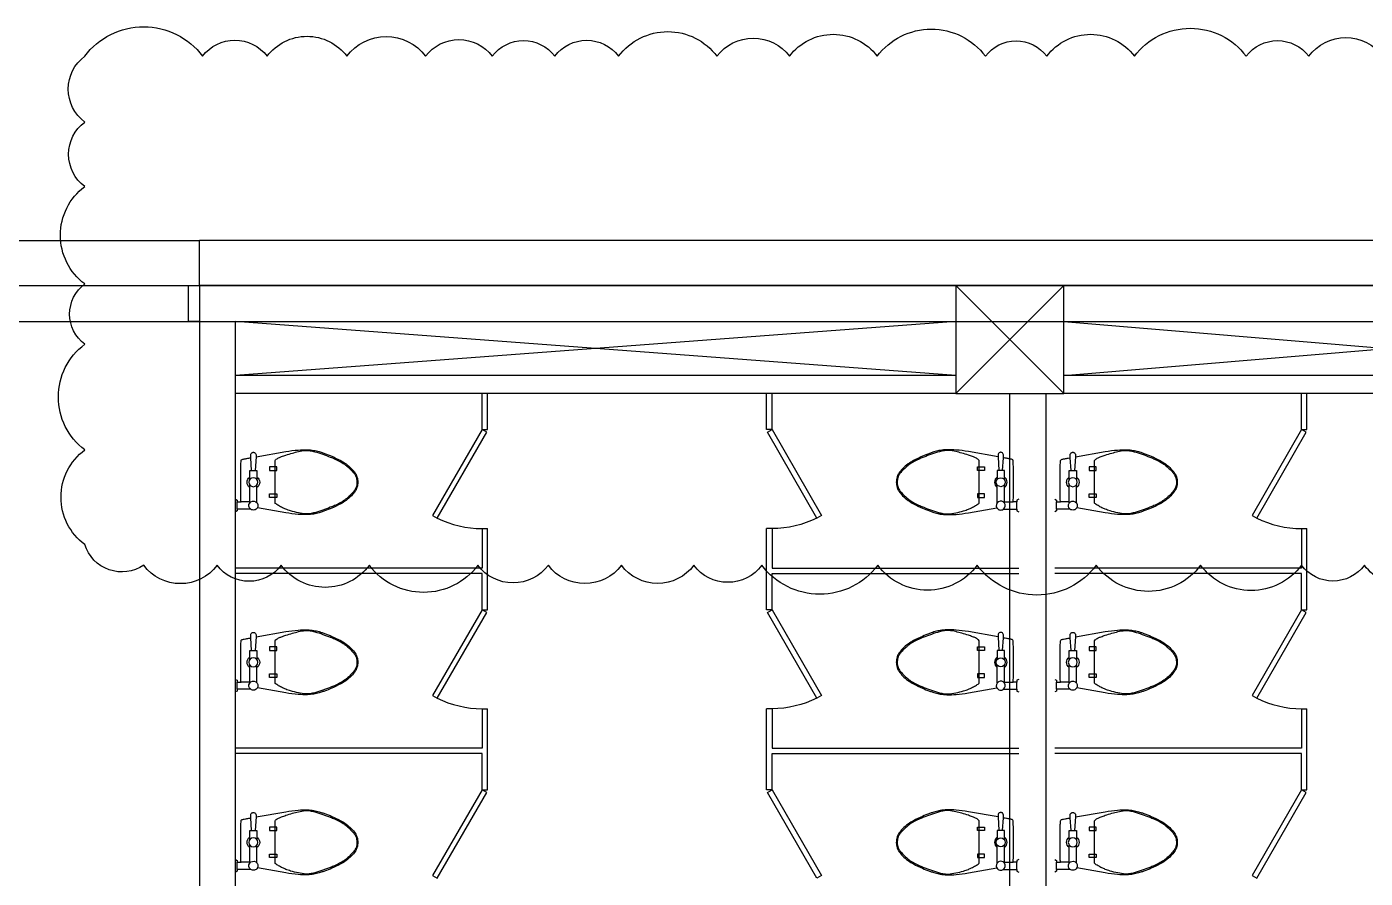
# Model space of a CAD drawing. Header units: millimetres. Extents: x 50157 to 283139, y 29188 to 187058.
# Drawn here: x 95434 to 102866, y 142196 to 146924 of the extents above; entities that cross this region are included whole.
import ezdxf

# ---------------------------------------------------------------- set-up
doc = ezdxf.new("R2010")
doc.units = ezdxf.units.MM
for name, color, linetype in [('A-FIN', 6, 'Continuous'), ('A-FIN-GL', 5, 'Continuous'), ('A-FIN-ST', 4, 'Continuous'), ('A-RC', 2, 'Continuous'), ('A-TOILET', 252, 'Continuous'), ('A-VOID', 1, 'Continuous'), ('A-WALL', 3, 'Continuous'), ('A-WND2', 253, 'Continuous'), ('AA-REV', 150, 'Continuous')]:
    doc.layers.add(name, color=color, linetype=linetype)
doc.layers.add('G-DEF1', color=163, linetype='Continuous', plot=False)

# ---------------------------------------------------------------- blocks, each defined once
blk = doc.blocks.new('COL')
at = {"layer": 'A-RC'}
blk.add_lwpolyline([(-2370007.4, 768928.4), (-2369407.4, 768928.4), (-2369407.4, 769528.4), (-2370007.4, 769528.4)], close=True, dxfattribs=at)
at = {"layer": 'G-DEF1', "flags": 128}
for points in [[(-2370007.4, 769528.4), (-2369407.4, 768928.4)], [(-2370007.4, 768928.4), (-2369407.4, 769528.4)]]:
    blk.add_lwpolyline(points, dxfattribs=at)
blk = doc.blocks.new('AXIS-2')
blk.add_blockref('COL', (-287079.2, 20236.7))
blk = doc.blocks.new('apt104')
for p, q in [((150, -10), (110, -10)), ((110, -80), (110, -31.3)), ((115, -80), (15, -80)), ((115, -120), (15, -120)), ((-85, -230), (-85, -190)), ((-85, -190), (-65, -190)), ((-65, -190), (-65, -230)), ((65, -190), (65, -230)), ((85, -190), (65, -190)), ((85, -230), (85, -190))]:
    blk.add_line(p, q)
for points in [[(95, 0), (100, -10), (110, -10), (110, -31.3), (105.5, -31), (98.4, -30.6), (86.8, -30.2), (0, -30.1), (-86.8, -30.2), (-98.4, -30.6), (-105.5, -31), (-112.6, -31.5), (-119.1, -32.1), (-123.2, -33), (-124.8, -34.7), (-126.1, -37.6), (-127.1, -41.1), (-127.9, -44.7), (-128.8, -49), (-130.1, -55.5), (-130.9, -59.7), (-131.7, -64.2), (-132.6, -69.2), (-133.6, -75), (-134.7, -80.9), (-135.6, -85.8), (-140.8, -85.5), (-143.8, -85.4), (-147.4, -85.2), (-151.7, -85), (-156, -85.9), (-160, -88.1), (-163, -91.1), (-164.7, -94.2), (-165.6, -96.8), (-165.9, -99), (-165.9, -100), (-165.9, -101), (-165.6, -103.2), (-164.7, -105.8), (-163, -108.9), (-160, -111.9), (-156, -114.1), (-151.7, -115), (-147.4, -114.8), (-143.8, -114.6), (-140.8, -114.5), (-170, -280, 0.022182), (-178.7, -348.2, 0.0294), (-180, -400, 0.029565), (-176.7, -435.7, 0.035314), (-170, -465, 0.006976), (-166.1, -477.1, 0.004694), (-160, -495, 0.019426), (-143.8, -535.6, 0.015468), (-120, -585, 0.040875), (-101.1, -615, 0.036447), (-75, -645, 0.04843), (-50.3, -665.2, 0.068612), (-30, -675, 0.037226), (-14.4, -678.8, 0.041311), (0, -680, 0.041311), (14.4, -678.8, 0.037226), (30, -675, 0.068612), (50.3, -665.2, 0.04843), (75, -645, 0.036447), (101.1, -615, 0.040875), (120, -585, 0.015468), (143.8, -535.6, 0.019426), (160, -495, 0.004694), (166.1, -477.1, 0.006976), (170, -465, 0.035314), (176.7, -435.7, 0.029565), (180, -400, 0.0294), (178.7, -348.2, 0.022182), (170, -280), (142.1, -121.9, 0.455372), (150, -85), (150, -10), (160, -10), (165, 0)], [(-65, -90), (-135.6, -85.8, 1.060552)]]:
    blk.add_lwpolyline(points, format="xyb")
for points in [[(-140.8, -114.5), (-65, -110)], [(-15, -80), (-65, -80), (-65, -120), (-15, -120)], [(-65, -230), (-85, -230)], [(65, -230), (85, -230)]]:
    blk.add_lwpolyline(points)
blk.add_lwpolyline([(155, -485, 0.01631), (169.3, -440.5, 0.029266), (175, -415, 0.059581), (176, -392.3, 0.031679), (170, -350, 0.018716), (159.3, -306.5, 0.029941), (150, -280, 0.016406), (141.7, -261.9, 0.013101), (130, -240, 0.031874), (117.8, -221.4, 0.236068), (115, -220), (-115, -220, 0.198912), (-123.7, -223.6, 0.091569), (-135, -240, 0.015343), (-141.8, -256.5, 0.011028), (-150, -280, 0.00909), (-161.3, -317, 0.010307), (-170, -350, 0.040097), (-176.1, -388.6, 0.059581), (-175, -415, 0.029266), (-169.3, -440.5, 0.01631), (-155, -485, 0.00591), (-139.4, -527, 0.010632), (-130, -550, 0.022415), (-114.9, -580.8, 0.027113), (-100, -605, 0.025219), (-89.4, -618.7, 0.015085), (-70, -640, 0.026781), (-54.5, -654.4, 0.03156), (-40, -665, 0.081068), (-24.1, -671.9, 0.057721), (0, -675, 0.044905), (17.8, -673.7, 0.063275), (30, -670, 0.056457), (47.6, -659.7, 0.038661), (70, -640, 0.016027), (90, -618.2, 0.028675), (100, -605, 0.023657), (115.9, -578.9, 0.022415), (130, -550, 0.010632), (139.4, -527, 0.00591)], format="xyb", close=True)
blk.add_circle((0, -100), 25)
for centre, radius, start, end in [((0, -100), 35, 34.8499, 145.1501), ((0, -100), 35, 214.8499, 325.1501), ((130, -100), 25, 36.8699, 298.93716)]:
    blk.add_arc(centre, radius, start, end)
blk = doc.blocks.new('T-3')
at = {"layer": 'A-RC', "flags": 128}
blk.add_lwpolyline([(-2693267.6, 793693.6), (-2693267.6, 801593.6), (-2685067.6, 801593.6), (-2685067.6, 793693.6), (-2684867.6, 793693.6), (-2684867.6, 801793.6), (-2693467.6, 801793.6), (-2693467.6, 793693.6), (-2693267.6, 793693.6)], dxfattribs=at)
at = {"layer": 'A-TOILET'}
for p, q in [((-2691897.6, 800993.1), (-2691897.6, 801193.6)), ((-2691867.6, 800993.1), (-2691867.6, 801193.6)), ((-2690317.6, 800993.1), (-2690317.6, 801193.6)), ((-2690287.6, 800993.1), (-2690287.6, 801193.6)), ((-2687347.6, 800993.1), (-2687347.6, 801193.6)), ((-2687317.6, 800993.1), (-2687317.6, 801193.6)), ((-2691897.6, 800993.1), (-2691867.6, 800993.1)), ((-2690287.6, 800993.1), (-2690317.6, 800993.1)), ((-2687347.6, 800993.1), (-2687317.6, 800993.1)), ((-2691897.6, 800443.1), (-2691897.6, 800223.6)), ((-2691867.6, 799993.1), (-2691867.6, 800443.1)), ((-2690317.6, 799993.1), (-2690317.6, 800443.1)), ((-2690287.6, 800443.1), (-2690287.6, 800223.6)), ((-2687347.6, 800443.1), (-2687347.6, 800223.6)), ((-2687317.6, 799993.1), (-2687317.6, 800443.1)), ((-2691897.6, 800223.6), (-2693267.6, 800223.6)), ((-2690287.6, 800223.6), (-2688917.6, 800223.6)), ((-2687347.6, 800223.6), (-2688717.6, 800223.6)), ((-2691897.6, 799993.1), (-2691867.6, 799993.1)), ((-2690287.6, 799993.1), (-2690317.6, 799993.1)), ((-2687347.6, 799993.1), (-2687317.6, 799993.1)), ((-2691897.6, 799443.1), (-2691897.6, 799223.6)), ((-2691867.6, 798993.1), (-2691867.6, 799443.1)), ((-2690317.6, 798993.1), (-2690317.6, 799443.1)), ((-2690287.6, 799443.1), (-2690287.6, 799223.6)), ((-2687347.6, 799443.1), (-2687347.6, 799223.6)), ((-2687317.6, 798993.1), (-2687317.6, 799443.1)), ((-2691897.6, 799223.6), (-2693267.6, 799223.6)), ((-2690287.6, 799223.6), (-2688917.6, 799223.6)), ((-2687347.6, 799223.6), (-2688717.6, 799223.6)), ((-2691897.6, 798993.1), (-2691867.6, 798993.1)), ((-2690287.6, 798993.1), (-2690317.6, 798993.1)), ((-2687347.6, 798993.1), (-2687317.6, 798993.1))]:
    blk.add_line(p, q, dxfattribs=at)
for points in [[(-2691897.6, 800993.1), (-2692172.6, 800516.8), (-2692146.6, 800501.8), (-2691871.6, 800978.1)], [(-2690287.6, 800993.1), (-2690012.6, 800516.8), (-2690038.6, 800501.8), (-2690313.6, 800978.1)], [(-2687347.6, 800993.1), (-2687622.6, 800516.8), (-2687596.6, 800501.8), (-2687321.6, 800978.1)], [(-2691897.6, 799993.1), (-2692172.6, 799516.8), (-2692146.6, 799501.8), (-2691871.6, 799978.1)], [(-2690287.6, 799993.1), (-2690012.6, 799516.8), (-2690038.6, 799501.8), (-2690313.6, 799978.1)], [(-2687347.6, 799993.1), (-2687622.6, 799516.8), (-2687596.6, 799501.8), (-2687321.6, 799978.1)], [(-2691897.6, 798993.1), (-2692172.6, 798516.8), (-2692146.6, 798501.8), (-2691871.6, 798978.1)], [(-2690287.6, 798993.1), (-2690012.6, 798516.8), (-2690038.6, 798501.8), (-2690313.6, 798978.1)], [(-2687347.6, 798993.1), (-2687622.6, 798516.8), (-2687596.6, 798501.8), (-2687321.6, 798978.1)]]:
    blk.add_lwpolyline(points, close=True, dxfattribs=at)
for points in [[(-2692146.6, 800501.8, 0.1142), (-2691897.6, 800443.1), (-2691867.6, 800443.1)], [(-2690038.6, 800501.8, -0.1142), (-2690287.6, 800443.1), (-2690317.6, 800443.1)], [(-2687596.6, 800501.8, 0.1142), (-2687347.6, 800443.1), (-2687317.6, 800443.1)], [(-2692146.6, 799501.8, 0.1142), (-2691897.6, 799443.1), (-2691867.6, 799443.1)], [(-2690038.6, 799501.8, -0.1142), (-2690287.6, 799443.1), (-2690317.6, 799443.1)], [(-2687596.6, 799501.8, 0.1142), (-2687347.6, 799443.1), (-2687317.6, 799443.1)]]:
    blk.add_lwpolyline(points, format="xyb", dxfattribs=at)
for points in [[(-2691897.6, 799993.1), (-2691897.6, 800193.6), (-2693267.6, 800193.6)], [(-2690287.6, 799993.1), (-2690287.6, 800193.6), (-2688917.6, 800193.6)], [(-2687347.6, 799993.1), (-2687347.6, 800193.6), (-2688717.6, 800193.6)], [(-2691897.6, 798993.1), (-2691897.6, 799193.6), (-2693267.6, 799193.6)], [(-2690287.6, 798993.1), (-2690287.6, 799193.6), (-2688917.6, 799193.6)], [(-2687347.6, 798993.1), (-2687347.6, 799193.6), (-2688717.6, 799193.6)]]:
    blk.add_lwpolyline(points, dxfattribs=at)
at = {"layer": 'A-VOID'}
for p, q in [((-2689267.6, 801293.6), (-2693267.6, 801593.6)), ((-2689267.6, 801593.6), (-2693267.6, 801293.6)), ((-2688667.6, 801293.6), (-2685067.6, 801593.6)), ((-2688667.6, 801593.6), (-2685067.6, 801293.6))]:
    blk.add_line(p, q, dxfattribs=at)
at = {"layer": 'A-WALL'}
for p, q in [((-2688967.6, 798193.6), (-2688967.6, 801193.6)), ((-2688767.6, 801193.6), (-2688767.6, 798193.6))]:
    blk.add_line(p, q, dxfattribs=at)
at = {"layer": 'A-WALL', "flags": 128}
for points in [[(-2689267.6, 801293.6), (-2693267.6, 801293.6)], [(-2685067.6, 801293.6), (-2688667.6, 801293.6)], [(-2689267.6, 801193.6), (-2693267.6, 801193.6)], [(-2685067.6, 801193.6), (-2688667.6, 801193.6)]]:
    blk.add_lwpolyline(points, dxfattribs=at)
at = {"layer": 'AA-REV'}
blk.add_lwpolyline([(-2686533.9, 800239.5, -0.5), (-2686998.5, 800239.5, -0.5), (-2687347.9, 800239.5, -0.5), (-2687908.1, 800239.5, -0.5), (-2688487.4, 800239.5, -0.5), (-2689148.2, 800239.5, -0.5), (-2689700.9, 800239.5, -0.5), (-2690344.4, 800239.5, -0.5), (-2690722.2, 800239.5, -0.5), (-2691124.3, 800239.5, -0.5), (-2691529.9, 800239.5, -0.5), (-2691921.4, 800239.5, -0.5), (-2692523.8, 800239.5, -0.5), (-2693013.8, 800239.5, -0.5), (-2693369.1, 800239.5, -0.5), (-2693776.6, 800239.5, -0.5), (-2694104.1, 800354.2, -0.5), (-2694104.1, 800880.7, -0.5), (-2694104.1, 801467, -0.5), (-2694104.1, 801802, -0.5), (-2694104.1, 802342.8, -0.5), (-2694104.1, 802701.1, -0.5), (-2694104.1, 803066.5, -0.5), (-2693449.6, 803066.5, -0.5), (-2693091.3, 803066.5, -0.5), (-2692648.5, 803066.5, -0.5), (-2692211.5, 803066.5, -0.5), (-2691841.5, 803066.5, -0.5), (-2691494.4, 803066.5, -0.5), (-2691139.7, 803066.5, -0.5), (-2690593.5, 803066.5, -0.5), (-2690190.9, 803066.5, -0.5), (-2689704.1, 803066.5, -0.5), (-2689102.7, 803066.5, -0.5), (-2688762.2, 803066.5, -0.5), (-2688275.5, 803066.5, -0.5), (-2687654.8, 803066.5, -0.5), (-2687307.8, 803066.5, -0.5), (-2686895.2, 803066.5, -0.5)], format="xyb", dxfattribs=at)
at = {"layer": 'A-TOILET', "xscale": -1}
for p, rotation in [((-2693267.6, 800701.1), 89.99999936138727), ((-2688717.6, 800701.1), 89.99999936139771), ((-2693267.6, 799701.1), 89.99999936138727), ((-2688717.6, 799701.1), 89.99999936139771), ((-2693267.6, 798701.1), 89.99999936138727), ((-2688717.6, 798701.1), 89.99999936139771)]:
    blk.add_blockref('apt104', p, dxfattribs=dict(at, rotation=rotation))
at = {"layer": 'A-TOILET', "rotation": 270.0000006386131}
for p in [(-2688917.6, 800701.1), (-2688917.6, 799701.1), (-2688917.6, 798701.1)]:
    blk.add_blockref('apt104', p, dxfattribs=at)

msp = doc.modelspace()

# ---------------------------------------------------------------- linework, layer by layer
at = {"layer": 'A-FIN', "flags": 128}
msp.add_lwpolyline([(105592.5, 145737.8), (96392.5, 145737.8)], dxfattribs=at)
at = {"layer": 'A-RC', "flags": 128}
for points in [[(96392.5, 145487.8), (105592.5, 145487.8)], [(96392.5, 145287.8), (105592.5, 145287.8)]]:
    msp.add_lwpolyline(points, dxfattribs=at)

# ---------------------------------------------------------------- block references
msp.add_blockref('AXIS-2', (2757679.1, -644277.3))

# ---------------------------------------------------------------- next in the draw order: block references
msp.add_blockref('T-3', (2789860.1, -656305.8))

# ---------------------------------------------------------------- next in the draw order: linework, layer by layer
at = {"layer": 'A-FIN', "flags": 128}
msp.add_lwpolyline([(96392.5, 145487.8), (96392.5, 145737.8)], dxfattribs=at)
at = {"layer": 'A-FIN-GL', "flags": 128}
for points in [[(93592.5, 145487.8), (96392.5, 145487.8)], [(93592.5, 145287.8), (96392.5, 145287.8)]]:
    msp.add_lwpolyline(points, dxfattribs=at)
at = {"layer": 'A-FIN-ST'}
msp.add_lwpolyline([(96392.5, 145287.8), (96332.5, 145287.8), (96332.5, 145487.8), (96392.5, 145487.8)], close=True, dxfattribs=at)
at = {"layer": 'A-WND2', "flags": 128}
msp.add_lwpolyline([(93592.5, 145737.8), (96392.5, 145737.8)], dxfattribs=at)

doc.saveas('drawing.dxf')
